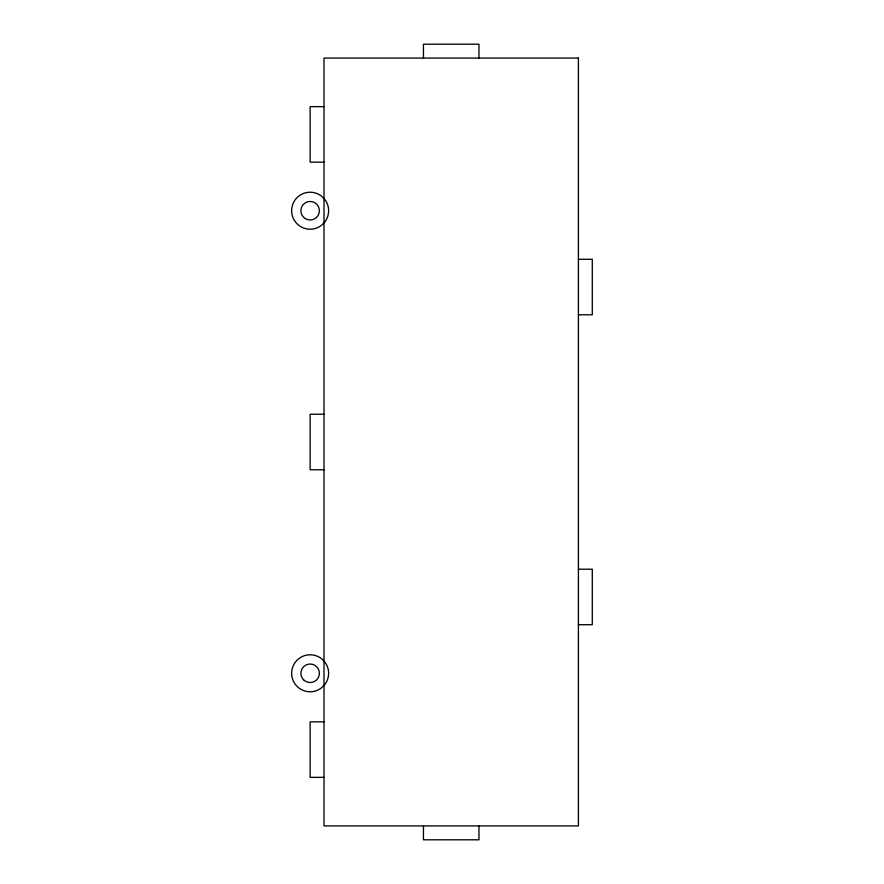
<?xml version="1.0" encoding="UTF-8"?>
<svg xmlns="http://www.w3.org/2000/svg" width="884" height="884" viewBox="0 0 884 884"><rect width="100%" height="100%" fill="white"/><g stroke="black" fill="none" stroke-linecap="round" stroke-linejoin="round"><path stroke-width="1.33" d="M324.008 106.644L310.129 106.644L310.129 162.148L324.008 162.148M578.412 259.288L592.291 259.288L592.291 314.792L578.412 314.792M324.008 414.242L310.129 414.242L310.129 469.758L324.008 469.758M578.412 569.208L592.291 569.208L592.291 624.712L578.412 624.712M324.008 721.852L310.129 721.852L310.129 777.356L324.008 777.356M478.962 58.079L478.962 44.2L423.458 44.2L423.458 58.079M478.962 825.921L478.962 839.8L423.458 839.8L423.458 825.921M325.058 221.641L321.732 225.133A18.498 18.498 0 0 1 296.781 223.53A18.498 18.498 0 0 1 296.206 198.535A18.498 18.498 0 0 1 321.047 195.784L324.538 199.121A18.498 18.498 0 0 1 325.058 221.641M324.406 685.045L320.87 688.338A18.498 18.498 0 0 1 296.063 685.299A18.498 18.498 0 0 1 296.936 660.315A18.498 18.498 0 0 1 321.898 659L325.19 662.536A18.498 18.498 0 0 1 324.406 685.045M578.412 58.079L324.008 58.079L324.008 825.921L578.412 825.921L578.412 58.079M305.201 218.547A9.249 9.249 0 0 0 319.378 211.077A9.249 9.249 0 0 0 305.809 202.535A9.249 9.249 0 0 0 305.201 218.547M303.588 679.818A9.249 9.249 0 0 0 319.069 675.674A9.249 9.249 0 0 0 307.731 664.348A9.249 9.249 0 0 0 303.588 679.818"/></g></svg>
